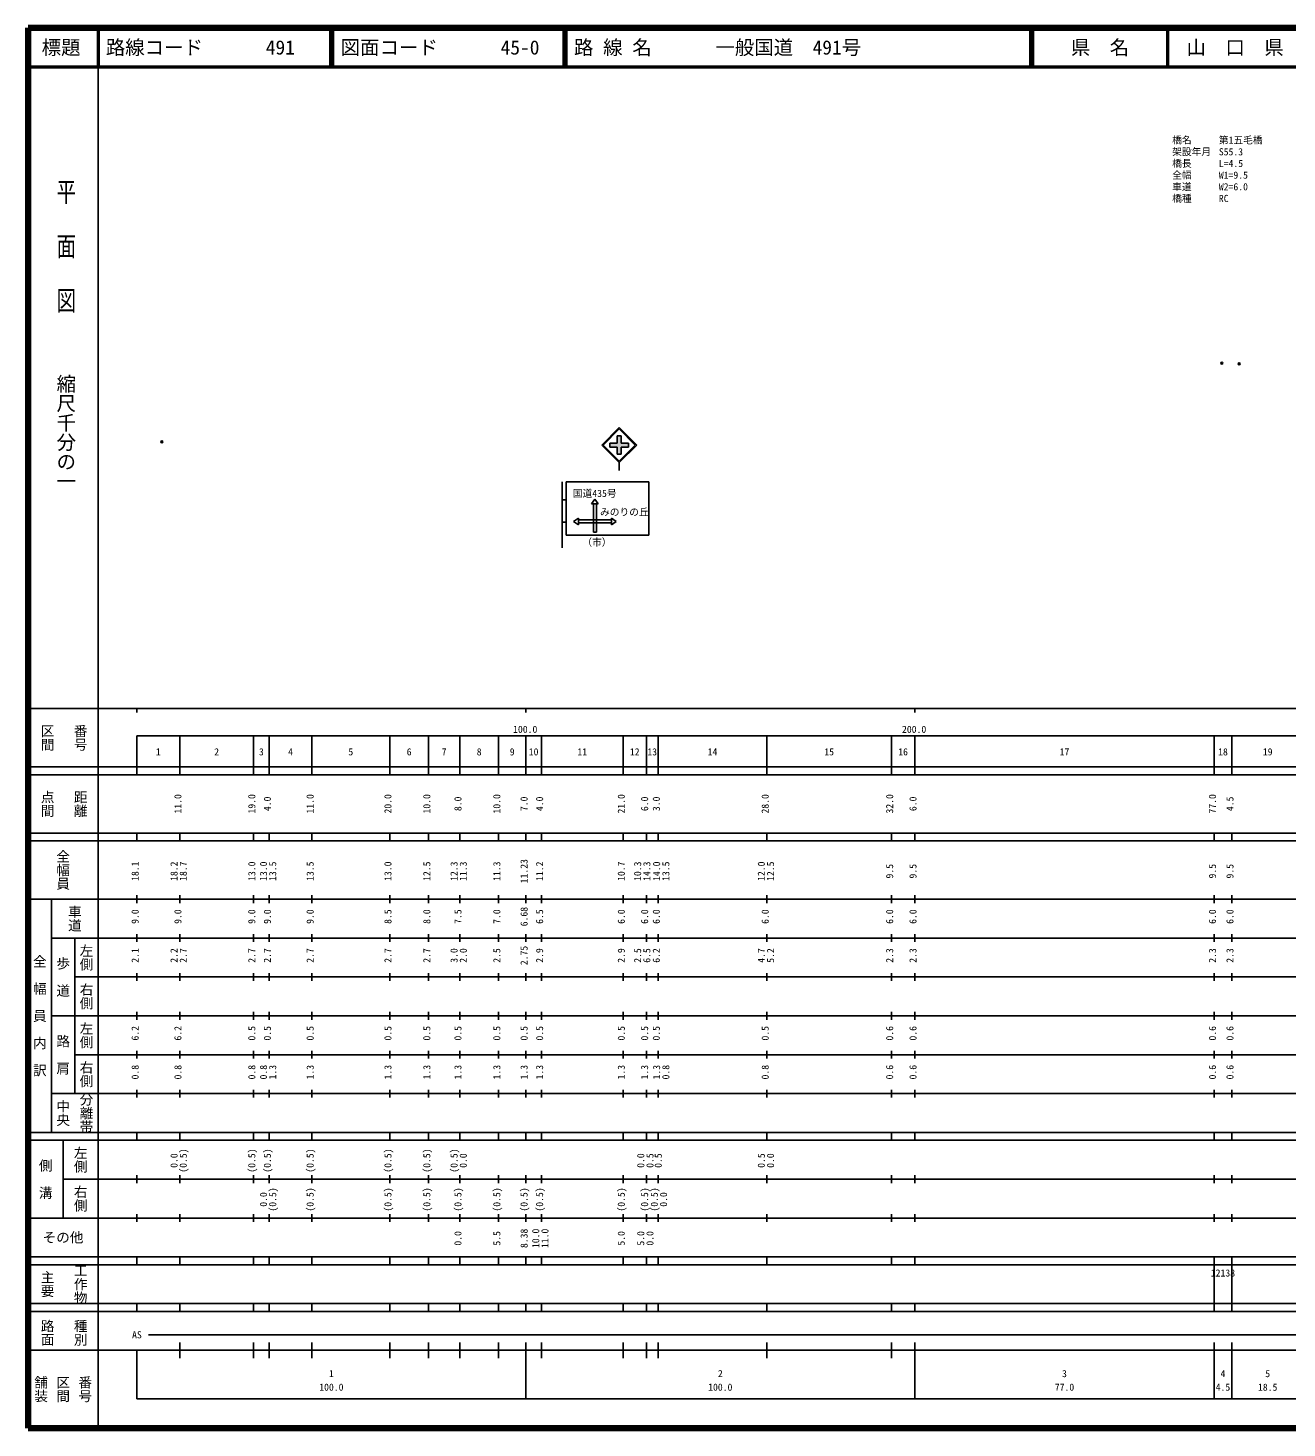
# Model space of a CAD drawing. Units: millimetres on the paper, with parts at other scales. Extents: x 40 to 680, y 20 to 380.
# Drawn here: x 40 to 363.7, y 20 to 380 of the extents above; entities that cross this region are included whole.
import ezdxf
from ezdxf.enums import TextEntityAlignment as Align

# ---------------------------------------------------------------- set-up
doc = ezdxf.new("R2010")
doc.units = ezdxf.units.MM
doc.header["$PDMODE"] = 32
doc.header["$PDSIZE"] = 0.5
for name, color, linetype in [('M-OTRS', 6, 'Continuous'), ('M-STR-HTXT', 7, 'Continuous'), ('M-TTL-TXT', 7, 'Continuous')]:
    doc.layers.add(name, color=color, linetype=linetype)
for name, color, linetype, lineweight in [('M-STR-STRC', 7, 'Continuous', 25), ('M-TTL', 2, 'Continuous', 140), ('M-TTL-BAND', 7, 'Continuous', 25), ('M-TTL-LINE', 7, 'Continuous', 50)]:
    doc.layers.add(name, color=color, linetype=linetype, lineweight=lineweight)
doc.styles.add('@ＭＳ ゴシック', font='')
doc.styles.add('ＭＳ ゴシック', font='')
doc.styles.get('@ＭＳ ゴシック').set_extended_font_data('@MS Gothic')
doc.styles.get('ＭＳ ゴシック').set_extended_font_data('MS Gothic')

msp = doc.modelspace()

# ---------------------------------------------------------------- hatches: boundary and pattern name
at = {"layer": 'M-STR-STRC'}
msp.add_hatch(color=256, dxfattribs=at).paths.add_polyline_path([(189.64, 273.253), (191.501, 273.253), (191.501, 275.113), (192.501, 275.113), (192.501, 273.253), (194.36, 273.253), (194.36, 272.253), (192.5, 272.253), (192.5, 270.393), (191.5, 270.393), (191.5, 272.253), (189.64, 272.253)])

# ---------------------------------------------------------------- linework, layer by layer
at = {"layer": 'M-OTRS'}
for p in [(346.942, 293.818), (351.412, 293.628), (74.411, 273.59)]:
    msp.add_point(p, dxfattribs=at)
at = {"layer": 'M-STR-STRC'}
for p, q in [((187.5, 272.753), (192, 277.253)), ((196.5, 272.753), (192, 277.253)), ((187.853, 272.753), (192, 276.9)), ((191.501, 275.113), (192.501, 275.113)), ((191.501, 275.113), (191.501, 273.253)), ((196.146, 272.753), (192, 276.9)), ((192.501, 275.113), (192.501, 273.253)), ((187.5, 272.753), (192, 268.253)), ((187.853, 272.753), (192, 268.606)), ((189.64, 273.253), (189.64, 272.253)), ((189.64, 273.253), (191.501, 273.253)), ((189.64, 272.253), (191.5, 272.253)), ((191.5, 272.253), (191.5, 270.393)), ((191.5, 270.393), (192.5, 270.393)), ((192, 268.606), (196.146, 272.753)), ((192, 268.253), (196.5, 272.753)), ((192.5, 272.253), (194.36, 272.253)), ((192.5, 272.253), (192.5, 270.393)), ((192.501, 273.253), (194.36, 273.253)), ((194.36, 273.253), (194.36, 272.253)), ((192, 268.253), (192, 266.253)), ((177.347, 263.331), (177.347, 246.331)), ((178.347, 263.331), (199.629, 263.331)), ((178.347, 263.331), (178.347, 249.555)), ((199.629, 263.331), (199.629, 249.555)), ((177.347, 258.706), (178.347, 258.706)), ((177.347, 252.956), (178.347, 252.956))]:
    msp.add_line(p, q, dxfattribs=at)
at = {"layer": 'M-TTL'}
for p, q in [((40, 380), (40, 20)), ((680, 380), (40, 380)), ((40, 20), (680, 20))]:
    msp.add_line(p, q, dxfattribs=at)
at = {"layer": 'M-TTL-BAND'}
for p, q in [((58, 370), (58, 20)), ((40, 205), (579, 205)), ((68, 205), (68, 204)), ((168, 205), (168, 204)), ((268, 205), (268, 204)), ((68, 198), (579, 198)), ((68, 198), (68, 188)), ((79, 188), (79, 198)), ((98, 188), (98, 198)), ((102, 188), (102, 198)), ((113, 188), (113, 198)), ((133, 188), (133, 198)), ((143, 188), (143, 198)), ((151, 188), (151, 198)), ((161, 188), (161, 198)), ((168, 188), (168, 198)), ((172, 188), (172, 198)), ((193, 188), (193, 198)), ((199, 188), (199, 198)), ((202, 188), (202, 198)), ((230, 188), (230, 198)), ((262, 188), (262, 198)), ((268, 188), (268, 198)), ((345, 188), (345, 198)), ((349.5, 188), (349.5, 198)), ((40, 190), (579, 190)), ((40, 188), (579, 188)), ((40, 173), (579, 173)), ((68, 171), (68, 173)), ((79, 171), (79, 173)), ((98, 171), (98, 173)), ((102, 171), (102, 173)), ((113, 171), (113, 173)), ((133, 171), (133, 173)), ((143, 171), (143, 173)), ((151, 171), (151, 173)), ((161, 171), (161, 173)), ((168, 171), (168, 173)), ((172, 171), (172, 173)), ((193, 171), (193, 173)), ((199, 171), (199, 173)), ((202, 171), (202, 173)), ((230, 171), (230, 173)), ((262, 171), (262, 173)), ((268, 171), (268, 173)), ((345, 171), (345, 173)), ((349.5, 171), (349.5, 173)), ((40, 171), (579, 171)), ((40, 156), (579, 156)), ((46, 96), (46, 156)), ((68, 155), (68, 157)), ((79, 155), (79, 157)), ((98, 155), (98, 157)), ((102, 155), (102, 157)), ((113, 155), (113, 157)), ((133, 155), (133, 157)), ((143, 155), (143, 157)), ((151, 155), (151, 157)), ((161, 155), (161, 157)), ((168, 155), (168, 157)), ((172, 155), (172, 157)), ((193, 155), (193, 157)), ((199, 155), (199, 157)), ((202, 155), (202, 157)), ((230, 155), (230, 157)), ((262, 155), (262, 157)), ((268, 155), (268, 157)), ((345, 155), (345, 157)), ((349.5, 155), (349.5, 157)), ((46, 146), (579, 146)), ((52, 146), (52, 106)), ((68, 145), (68, 147)), ((79, 145), (79, 147)), ((98, 145), (98, 147)), ((102, 145), (102, 147)), ((113, 145), (113, 147)), ((133, 145), (133, 147)), ((143, 145), (143, 147)), ((151, 145), (151, 147)), ((161, 145), (161, 147)), ((168, 145), (168, 147)), ((172, 145), (172, 147)), ((193, 145), (193, 147)), ((199, 145), (199, 147)), ((202, 145), (202, 147)), ((230, 145), (230, 147)), ((262, 145), (262, 147)), ((268, 145), (268, 147)), ((345, 145), (345, 147)), ((349.5, 145), (349.5, 147)), ((68, 135), (68, 137)), ((79, 135), (79, 137)), ((98, 135), (98, 137)), ((102, 135), (102, 137)), ((113, 135), (113, 137)), ((133, 135), (133, 137)), ((143, 135), (143, 137)), ((151, 135), (151, 137)), ((161, 135), (161, 137)), ((168, 135), (168, 137)), ((172, 135), (172, 137)), ((193, 135), (193, 137)), ((199, 135), (199, 137)), ((202, 135), (202, 137)), ((230, 135), (230, 137)), ((262, 135), (262, 137)), ((268, 135), (268, 137)), ((345, 135), (345, 137)), ((349.5, 135), (349.5, 137)), ((52, 136), (579, 136)), ((46, 126), (579, 126)), ((68, 125), (68, 127)), ((79, 125), (79, 127)), ((98, 125), (98, 127)), ((102, 125), (102, 127)), ((113, 125), (113, 127)), ((133, 125), (133, 127)), ((143, 125), (143, 127)), ((151, 125), (151, 127)), ((161, 125), (161, 127)), ((168, 125), (168, 127)), ((172, 125), (172, 127)), ((193, 125), (193, 127)), ((199, 125), (199, 127)), ((202, 125), (202, 127)), ((230, 125), (230, 127)), ((262, 125), (262, 127)), ((268, 125), (268, 127)), ((345, 125), (345, 127)), ((349.5, 125), (349.5, 127)), ((52, 116), (579, 116)), ((68, 115), (68, 117)), ((79, 115), (79, 117)), ((98, 115), (98, 117)), ((102, 115), (102, 117)), ((113, 115), (113, 117)), ((133, 115), (133, 117)), ((143, 115), (143, 117)), ((151, 115), (151, 117)), ((161, 115), (161, 117)), ((168, 115), (168, 117)), ((172, 115), (172, 117)), ((193, 115), (193, 117)), ((199, 115), (199, 117)), ((202, 115), (202, 117)), ((230, 115), (230, 117)), ((262, 115), (262, 117)), ((268, 115), (268, 117)), ((345, 115), (345, 117)), ((349.5, 115), (349.5, 117)), ((46, 106), (579, 106)), ((68, 105), (68, 107)), ((79, 105), (79, 107)), ((98, 105), (98, 107)), ((102, 105), (102, 107)), ((113, 105), (113, 107)), ((133, 105), (133, 107)), ((143, 105), (143, 107)), ((151, 105), (151, 107)), ((161, 105), (161, 107)), ((168, 105), (168, 107)), ((172, 105), (172, 107)), ((193, 105), (193, 107)), ((199, 105), (199, 107)), ((202, 105), (202, 107)), ((230, 105), (230, 107)), ((262, 105), (262, 107)), ((268, 105), (268, 107)), ((345, 105), (345, 107)), ((349.5, 105), (349.5, 107)), ((40, 96), (579, 96)), ((40, 94), (579, 94)), ((49, 94), (49, 74)), ((68, 94), (68, 96)), ((79, 94), (79, 96)), ((98, 94), (98, 96)), ((102, 94), (102, 96)), ((113, 94), (113, 96)), ((133, 94), (133, 96)), ((143, 94), (143, 96)), ((151, 94), (151, 96)), ((161, 94), (161, 96)), ((168, 94), (168, 96)), ((172, 94), (172, 96)), ((193, 94), (193, 96)), ((199, 94), (199, 96)), ((202, 94), (202, 96)), ((230, 94), (230, 96)), ((262, 94), (262, 96)), ((268, 94), (268, 96)), ((345, 94), (345, 96)), ((349.5, 94), (349.5, 96)), ((49, 84), (579, 84)), ((68, 83), (68, 85)), ((79, 83), (79, 85)), ((98, 83), (98, 85)), ((102, 83), (102, 85)), ((113, 83), (113, 85)), ((133, 83), (133, 85)), ((143, 83), (143, 85)), ((151, 83), (151, 85)), ((161, 83), (161, 85)), ((168, 83), (168, 85)), ((172, 83), (172, 85)), ((193, 83), (193, 85)), ((199, 83), (199, 85)), ((202, 83), (202, 85)), ((230, 83), (230, 85)), ((262, 83), (262, 85)), ((268, 83), (268, 85)), ((345, 83), (345, 85)), ((349.5, 83), (349.5, 85)), ((40, 74), (579, 74)), ((68, 73), (68, 75)), ((79, 73), (79, 75)), ((98, 73), (98, 75)), ((102, 73), (102, 75)), ((113, 73), (113, 75)), ((133, 73), (133, 75)), ((143, 73), (143, 75)), ((151, 73), (151, 75)), ((161, 73), (161, 75)), ((168, 73), (168, 75)), ((172, 73), (172, 75)), ((193, 73), (193, 75)), ((199, 73), (199, 75)), ((202, 73), (202, 75)), ((230, 73), (230, 75)), ((262, 73), (262, 75)), ((268, 73), (268, 75)), ((345, 73), (345, 75)), ((349.5, 73), (349.5, 75)), ((40, 64), (579, 64)), ((40, 62), (579, 62)), ((68, 62), (68, 64)), ((79, 62), (79, 64)), ((98, 62), (98, 64)), ((102, 62), (102, 64)), ((113, 62), (113, 64)), ((133, 62), (133, 64)), ((143, 62), (143, 64)), ((151, 62), (151, 64)), ((161, 62), (161, 64)), ((168, 62), (168, 64)), ((172, 62), (172, 64)), ((193, 62), (193, 64)), ((199, 62), (199, 64)), ((202, 62), (202, 64)), ((230, 62), (230, 64)), ((262, 62), (262, 64)), ((268, 62), (268, 64)), ((345, 62), (345, 64)), ((345, 52), (345, 62)), ((349.5, 62), (349.5, 64)), ((349.5, 52), (349.5, 62)), ((40, 52), (579, 52)), ((68, 50), (68, 52)), ((79, 50), (79, 52)), ((98, 50), (98, 52)), ((102, 50), (102, 52)), ((113, 50), (113, 52)), ((133, 50), (133, 52)), ((143, 50), (143, 52)), ((151, 50), (151, 52)), ((161, 50), (161, 52)), ((168, 50), (168, 52)), ((172, 50), (172, 52)), ((193, 50), (193, 52)), ((199, 50), (199, 52)), ((202, 50), (202, 52)), ((230, 50), (230, 52)), ((262, 50), (262, 52)), ((268, 50), (268, 52)), ((345, 50), (345, 52)), ((349.5, 50), (349.5, 52)), ((40, 50), (579, 50)), ((71, 44), (565, 44)), ((40, 40), (579, 40)), ((68, 40), (68, 27.5)), ((79, 38), (79, 42)), ((98, 38), (98, 42)), ((102, 38), (102, 42)), ((113, 38), (113, 42)), ((133, 38), (133, 42)), ((143, 38), (143, 42)), ((151, 38), (151, 42)), ((161, 38), (161, 42)), ((168, 27.5), (168, 42)), ((172, 38), (172, 42)), ((193, 38), (193, 42)), ((199, 38), (199, 42)), ((202, 38), (202, 42)), ((230, 38), (230, 42)), ((262, 38), (262, 42)), ((268, 27.5), (268, 42)), ((345, 27.5), (345, 42)), ((349.5, 27.5), (349.5, 42)), ((68, 27.5), (579, 27.5))]:
    msp.add_line(p, q, dxfattribs=at)
at = {"layer": 'M-TTL-LINE'}
for p, q in [((58, 380), (58, 370)), ((117.75, 380), (117.75, 370)), ((118.25, 380), (118.25, 370)), ((177.75, 380), (177.75, 370)), ((178.25, 380), (178.25, 370)), ((297.75, 380), (297.75, 370)), ((298.25, 380), (298.25, 370)), ((333, 380), (333, 370)), ((40, 370), (680, 370))]:
    msp.add_line(p, q, dxfattribs=at)

# ---------------------------------------------------------------- texts
at = {"layer": 'M-STR-HTXT', "style": 'ＭＳ ゴシック'}
for s, p in [('橋名', (334.188, 349.708)), ('架設年月', (334.188, 346.708)), ('第1五毛橋', (346.188, 349.708)), ('橋長', (334.188, 343.708)), ('S55.3', (346.188, 346.708)), ('L=4.5', (346.188, 343.708)), ('全幅', (334.188, 340.708)), ('W1=9.5', (346.188, 340.708)), ('車道', (334.188, 337.708)), ('W2=6.0', (346.188, 337.708)), ('橋種', (334.188, 334.708)), ('RC', (346.188, 334.708))]:
    msp.add_text(s, height=1.833, dxfattribs=at).set_placement(p, align=Align.BOTTOM_LEFT)
at = {"layer": 'M-TTL-BAND', "style": '@ＭＳ ゴシック', "width": 1.4}
msp.add_text('平  面  図', height=3.666, rotation=270, dxfattribs=at).set_placement((49.777, 306.475), align=Align.MIDDLE_RIGHT)
at = {"layer": 'M-TTL-BAND', "style": '@ＭＳ ゴシック'}
msp.add_text('縮尺千分の一', height=3.666, rotation=270, dxfattribs=at).set_placement((49.777, 261.03), align=Align.MIDDLE_RIGHT)
for s, p in [('区間', (45, 197.5)), ('番号', (53.5, 197.5)), ('点間', (45, 180.5)), ('距離', (53.5, 180.5)), ('全幅員', (49, 163.5)), ('車道', (52, 151)), ('左側', (55, 141)), ('全\u3000幅\u3000員\u3000内\u3000訳', (43, 126)), ('歩\u3000道', (49, 136)), ('右側', (55, 131)), ('左側', (55, 121)), ('路\u3000肩', (49, 116)), ('右側', (55, 111)), ('分離帯', (55, 101)), ('中央', (49, 101)), ('左側', (53.5, 89)), ('側\u3000溝', (44.5, 84)), ('右側', (53.5, 79)), ('工作物', (53.5, 57)), ('主要', (45, 57)), ('路面', (45, 44.5)), ('種別', (53.5, 44.5)), ('舗装', (43.333, 30)), ('区間', (49, 30)), ('番号', (54.667, 30))]:
    msp.add_text(s, height=2.566, rotation=270, dxfattribs=at).set_placement(p, align=Align.MIDDLE_CENTER)
at = {"layer": 'M-TTL-BAND', "style": 'ＭＳ ゴシック'}
for s, p in [('100.0', (167.844, 198.195)), ('200.0', (267.844, 198.195)), ('1', (73.5, 192.405)), ('2', (88.5, 192.405)), ('3', (100, 192.405)), ('4', (107.5, 192.405)), ('5', (123, 192.405)), ('6', (138, 192.405)), ('7', (147, 192.405)), ('8', (156, 192.405)), ('9', (164.5, 192.405)), ('10', (170, 192.405)), ('11', (182.5, 192.405)), ('12', (196, 192.405)), ('13', (200.5, 192.405)), ('14', (216, 192.405)), ('15', (246, 192.405)), ('16', (265, 192.405)), ('17', (306.5, 192.405)), ('18', (347.25, 192.405)), ('19', (358.75, 192.405)), ('AS', (68, 42.5)), ('1', (118, 32.523)), ('2', (218, 32.523)), ('3', (306.5, 32.523)), ('4', (347.25, 32.523)), ('5', (358.75, 32.523)), ('100.0', (118, 29.033)), ('100.0', (218, 29.033)), ('77.0', (306.5, 29.033)), ('4.5', (347.25, 29.033)), ('18.5', (358.75, 29.033))]:
    msp.add_text(s, height=1.833, dxfattribs=at).set_placement(p, align=Align.BOTTOM_CENTER)
for s, p in [('11.0', (80, 180.5)), ('19.0', (99, 180.5)), ('4.0', (103, 180.5)), ('11.0', (114, 180.5)), ('20.0', (134, 180.5)), ('10.0', (144, 180.5)), ('8.0', (152, 180.5)), ('10.0', (162, 180.5)), ('7.0', (169, 180.5)), ('4.0', (173, 180.5)), ('21.0', (194, 180.5)), ('6.0', (200, 180.5)), ('3.0', (203, 180.5)), ('28.0', (231, 180.5)), ('32.0', (263, 180.5)), ('6.0', (269, 180.5)), ('77.0', (346, 180.5)), ('4.5', (350.5, 180.5)), ('11.23', (169, 163.174)), ('18.1', (69, 163.174)), ('18.2', (79, 163.174)), ('18.7', (81.37, 163.174)), ('13.0', (99, 163.174)), ('13.0', (102, 163.174)), ('13.5', (104.37, 163.174)), ('13.5', (114, 163.174)), ('13.0', (134, 163.174)), ('12.5', (144, 163.174)), ('12.3', (151, 163.174)), ('11.3', (153.37, 163.174)), ('11.3', (162, 163.174)), ('11.2', (173, 163.174)), ('10.7', (194, 163.174)), ('10.3', (198.204, 163.174)), ('14.3', (200.574, 163.174)), ('14.0', (203.085, 163.174)), ('13.5', (205.455, 163.174)), ('12.0', (230, 163.174)), ('12.5', (232.37, 163.174)), ('9.5', (263, 163.174)), ('9.5', (269, 163.174)), ('9.5', (346, 163.174)), ('9.5', (350.5, 163.174)), ('9.0', (69, 151.5)), ('9.0', (80, 151.5)), ('9.0', (99, 151.5)), ('9.0', (103, 151.5)), ('9.0', (114, 151.5)), ('8.5', (134, 151.5)), ('8.0', (144, 151.5)), ('7.5', (152, 151.5)), ('7.0', (162, 151.5)), ('6.68', (169, 151.5)), ('6.5', (173, 151.5)), ('6.0', (194, 151.5)), ('6.0', (200, 151.5)), ('6.0', (203, 151.5)), ('6.0', (231, 151.5)), ('6.0', (263, 151.5)), ('6.0', (269, 151.5)), ('6.0', (346, 151.5)), ('6.0', (350.5, 151.5)), ('2.1', (69, 141.5)), ('2.2', (79, 141.5)), ('2.7', (81.37, 141.5)), ('2.7', (99, 141.5)), ('2.7', (103, 141.5)), ('2.7', (114, 141.5)), ('2.7', (134, 141.5)), ('2.7', (144, 141.5)), ('3.0', (151, 141.5)), ('2.0', (153.37, 141.5)), ('2.5', (162, 141.5)), ('2.75', (169, 141.5)), ('2.9', (173, 141.5)), ('2.9', (194, 141.5)), ('2.5', (198.204, 141.5)), ('6.5', (200.574, 141.5)), ('6.2', (203, 141.5)), ('4.7', (230, 141.5)), ('5.2', (232.37, 141.5)), ('2.3', (263, 141.5)), ('2.3', (269, 141.5)), ('2.3', (346, 141.5)), ('2.3', (350.5, 141.5)), ('6.2', (69, 121.5)), ('6.2', (80, 121.5)), ('0.5', (99, 121.5)), ('0.5', (103, 121.5)), ('0.5', (114, 121.5)), ('0.5', (134, 121.5)), ('0.5', (144, 121.5)), ('0.5', (152, 121.5)), ('0.5', (162, 121.5)), ('0.5', (169, 121.5)), ('0.5', (173, 121.5)), ('0.5', (194, 121.5)), ('0.5', (200, 121.5)), ('0.5', (203, 121.5)), ('0.5', (231, 121.5)), ('0.6', (263, 121.5)), ('0.6', (269, 121.5)), ('0.6', (346, 121.5)), ('0.6', (350.5, 121.5)), ('0.8', (69, 111.5)), ('0.8', (80, 111.5)), ('0.8', (99, 111.5)), ('0.8', (102, 111.5)), ('1.3', (104.37, 111.5)), ('1.3', (114, 111.5)), ('1.3', (134, 111.5)), ('1.3', (144, 111.5)), ('1.3', (152, 111.5)), ('1.3', (162, 111.5)), ('1.3', (169, 111.5)), ('1.3', (173, 111.5)), ('1.3', (194, 111.5)), ('1.3', (200, 111.5)), ('1.3', (203.085, 111.5)), ('0.8', (205.455, 111.5)), ('0.8', (231, 111.5)), ('0.6', (263, 111.5)), ('0.6', (269, 111.5)), ('0.6', (346, 111.5)), ('0.6', (350.5, 111.5)), ('0.0', (79, 88.764)), ('(0.5)', (81.37, 88.764)), ('(0.5)', (99, 88.764)), ('(0.5)', (103, 88.764)), ('(0.5)', (114, 88.764)), ('(0.5)', (134, 88.764)), ('(0.5)', (144, 88.764)), ('(0.5)', (151, 88.764)), ('0.0', (153.37, 88.764)), ('0.0', (199, 88.764)), ('0.5', (201.37, 88.764)), ('0.5', (203.495, 88.764)), ('0.5', (230, 88.764)), ('0.0', (232.37, 88.764)), ('0.0', (102, 78.764)), ('(0.5)', (104.37, 78.764)), ('(0.5)', (114, 78.764)), ('(0.5)', (134, 78.764)), ('(0.5)', (144, 78.764)), ('(0.5)', (152, 78.764)), ('(0.5)', (162, 78.764)), ('(0.5)', (169, 78.764)), ('(0.5)', (173, 78.764)), ('(0.5)', (194, 78.764)), ('(0.5)', (200, 78.764)), ('(0.5)', (202.495, 78.764)), ('0.0', (204.865, 78.764)), ('0.0', (152, 68.764)), ('5.5', (162, 68.764)), ('8.38', (169, 68.764)), ('10.0', (172, 68.764)), ('11.0', (174.37, 68.764)), ('5.0', (194, 68.764)), ('5.0', (199, 68.764)), ('0.0', (201.37, 68.764))]:
    msp.add_text(s, height=1.833, rotation=90, dxfattribs=at).set_placement(p, align=Align.BOTTOM_CENTER)
msp.add_text('その他', height=2.566, dxfattribs=at).set_placement((49, 69), align=Align.MIDDLE_CENTER)
msp.add_text('12138', height=1.833, dxfattribs=at).set_placement((344.125, 58.405), align=Align.BOTTOM_LEFT)
at = {"layer": 'M-TTL-TXT', "style": 'ＭＳ ゴシック'}
for s, p in [('標題', (48.5, 375)), ('県\u3000名', (315.625, 375)), ('山\u3000口\u3000県', (350.375, 375))]:
    msp.add_text(s, height=3.666, dxfattribs=at).set_placement(p, align=Align.MIDDLE_CENTER)
for s, p in [('路線コード', (60, 375)), ('491', (101.142, 375)), ('図面コード', (120.38, 375)), ('45-0', (161.521, 375)), ('路 線 名', (180.38, 375)), ('一般国道\u3000491号', (216.734, 375))]:
    msp.add_text(s, height=3.666, dxfattribs=at).set_placement(p, align=Align.MIDDLE_LEFT)

# ---------------------------------------------------------------- wipeouts: each hides what was drawn before it
at = {"color": 7}
msp.add_wipeout([(180.256, 253.123), (181.506, 253.998), (181.506, 253.498), (185.381, 253.498), (185.381, 257.623), (184.881, 257.623), (185.72, 258.865), (186.631, 257.623), (186.131, 257.623), (186.131, 253.498), (190.006, 253.498), (190.006, 253.998), (191.256, 253.123), (190.006, 252.248), (190.006, 252.748), (186.131, 252.748), (186.151, 250.383), (185.401, 250.383), (185.381, 252.748), (181.506, 252.748), (181.506, 252.248)], dxfattribs=at)

# ---------------------------------------------------------------- next in the draw order: linework, layer by layer
at = {"layer": 'M-STR-STRC'}
for p, q in [((184.881, 257.623), (185.756, 258.873)), ((186.631, 257.623), (184.881, 257.623)), ((185.381, 257.623), (185.381, 250.373)), ((185.756, 258.873), (186.631, 257.623)), ((186.131, 257.623), (186.131, 250.373)), ((180.256, 253.123), (181.506, 253.998)), ((181.506, 252.248), (180.256, 253.123)), ((181.506, 253.998), (181.506, 252.248)), ((181.506, 253.498), (190.006, 253.498)), ((181.506, 252.748), (190.006, 252.748)), ((190.006, 252.248), (190.006, 253.998)), ((190.006, 253.998), (191.256, 253.123)), ((191.256, 253.123), (190.006, 252.248)), ((178.347, 249.555), (199.629, 249.555)), ((185.401, 250.383), (186.151, 250.383))]:
    msp.add_line(p, q, dxfattribs=at)

# ---------------------------------------------------------------- next in the draw order: texts
at = {"layer": 'M-STR-STRC', "style": 'ＭＳ ゴシック'}
for s, p in [('国道435号', (180.095, 258.865)), ('みのりの丘', (187.083, 254.061)), ('（市）', (182.521, 246.297))]:
    msp.add_text(s, height=1.833, dxfattribs=at).set_placement(p, align=Align.BOTTOM_LEFT)

doc.saveas('drawing.dxf')
